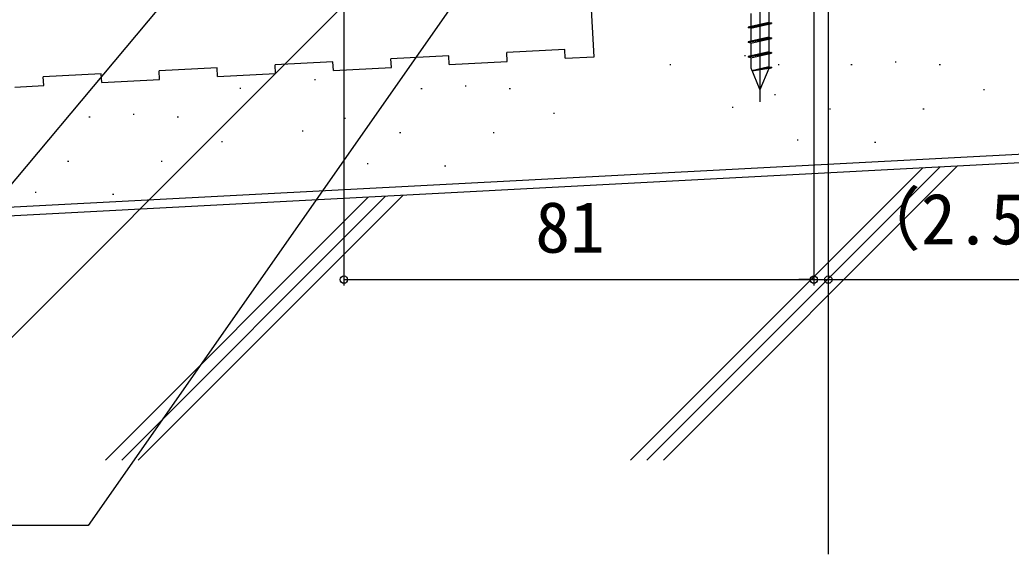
# Model space of a CAD drawing. Units: millimetres, scale not verified. Extents: x -525 to 525, y -783 to 779.
# Drawn here: x -350.6 to -179.7, y -144.1 to -52 of the extents above; entities that cross this region are included whole.
import ezdxf
from ezdxf.enums import TextEntityAlignment as Align

# ---------------------------------------------------------------- set-up
doc = ezdxf.new("R2010")
doc.units = ezdxf.units.MM
doc.header["$LTSCALE"] = 4
for name, color, linetype in [('0-4_YKK_12', 2, 'Continuous'), ('0-5_YKK_13', 4, 'Continuous'), ('0-7_YKK_D', 6, 'Continuous'), ('0-9_YSS_K', 3, 'Continuous'), ('0-A_YSS_KE', 3, 'Continuous')]:
    doc.layers.add(name, color=color, linetype=linetype)
doc.styles.add('ＭＳ ゴシック', font='')
doc.styles.get('ＭＳ ゴシック').set_extended_font_data('MS Gothic')

msp = doc.modelspace()

# ---------------------------------------------------------------- linework, layer by layer
at = {"layer": '0-4_YKK_12'}
msp.add_line((-211.2, 115.742), (-211.2, -144.117), dxfattribs=at)
at = {"layer": '0-5_YKK_13'}
for p, q in [((-223, -9.595), (-223, -66.146)), ((-224.57, -50.943), (-224.57, -53.182)), ((-221.43, -50.239), (-221.43, -52.483)), ((-221.43, -52.483), (-225, -53.277)), ((-224.57, -53.483), (-221, -52.683)), ((-221.43, -52.779), (-221.43, -55.023)), ((-225, -53.277), (-225, -53.401)), ((-224.57, -53.483), (-225, -53.401)), ((-224.57, -53.483), (-224.57, -55.722)), ((-221.43, -55.023), (-225, -55.817)), ((-225, -55.817), (-225, -55.941)), ((-224.57, -56.023), (-225, -55.941)), ((-224.57, -56.023), (-221, -55.223)), ((-224.57, -56.023), (-224.57, -58.262)), ((-221.43, -55.319), (-221.43, -57.563)), ((-221.43, -57.563), (-225, -58.357)), ((-224.57, -58.563), (-221, -57.763)), ((-221.43, -57.859), (-221.43, -60.098)), ((-225, -58.357), (-225, -58.481)), ((-224.57, -58.563), (-225, -58.481)), ((-224.57, -58.563), (-224.57, -60.31)), ((-224.57, -60.31), (-223, -64.1)), ((-221.43, -60.098), (-224.37, -60.791)), ((-221, -60.179), (-224.37, -60.791)), ((-221.471, -60.408), (-224.331, -60.886)), ((-221.471, -60.408), (-223, -64.1)), ((-221.43, -60.098), (-221, -60.179)), ((-221, -60.179), (-221, -60.298))]:
    msp.add_line(p, q, dxfattribs=at)
for points in [[(-221.43, -52.483), (-221, -52.559), (-225, -53.277)], [(-221, -52.559), (-221, -52.683), (-225, -53.401)], [(-221.43, -55.023), (-221, -55.099), (-225, -55.817)], [(-221, -55.099), (-221, -55.223), (-225, -55.941)], [(-221.43, -57.563), (-221, -57.639), (-225, -58.357)], [(-221, -57.639), (-221, -57.763), (-225, -58.481)], [(-221.471, -60.408), (-221, -60.298), (-224.331, -60.886)]]:
    msp.add_lwpolyline(points, dxfattribs=at)
at = {"layer": '0-7_YKK_D'}
for p, q in [((-213.7, -27.5), (-213.7, -97.8)), ((-294.7, -44.5), (-294.7, -97.8)), ((-213.7, -59.739), (-213.7, -97.8)), ((-211.2, -59.739), (-211.2, -97.8)), ((-294.7, -96.8), (-213.7, -96.8)), ((-213.7, -96.8), (-216.25, -96.8)), ((-213.7, -96.8), (-211.2, -96.8)), ((-211.2, -96.8), (-169.986, -96.8))]:
    msp.add_line(p, q, dxfattribs=at)
for points in [[(-264.319, -32.8), (-265.782, -34.889), (-338.802, -139.172), (-405.52, -139.172)], [(-292.968, -47.726), (-294.771, -49.529), (-367.336, -122.094), (-451.48, -122.094)], [(-325, -48.116), (-326.639, -50.07), (-360.78, -90.757), (-454.165, -90.757)]]:
    msp.add_lwpolyline(points, dxfattribs=at)
for centre in [(-294.7, -96.8), (-213.7, -96.8), (-213.7, -96.8), (-211.2, -96.8)]:
    msp.add_circle(centre, 0.637, dxfattribs=at)
at = {"layer": '0-9_YSS_K'}
for p, q in [((-256.641, -57.157), (-266.627, -57.68)), ((-256.563, -58.655), (-256.641, -57.157)), ((-296.586, -59.25), (-306.572, -59.773)), ((-306.494, -61.271), (-306.572, -59.773)), ((-296.508, -60.748), (-296.586, -59.25)), ((-276.614, -58.203), (-286.6, -58.727)), ((-286.521, -60.225), (-286.6, -58.727)), ((-276.535, -59.701), (-276.614, -58.203)), ((-256.563, -58.655), (-251.572, -58.393)), ((-238.539, -59.707), (-238.339, -59.707)), ((-225.668, -58.188), (-225.468, -58.188)), ((-219.853, -59.75), (-219.653, -59.75)), ((-207.305, -59.75), (-207.105, -59.75)), ((-199.69, -59.288), (-199.49, -59.288)), ((-192.074, -59.75), (-191.874, -59.75)), ((-326.467, -62.318), (-326.545, -60.82)), ((-316.48, -61.795), (-306.494, -61.271)), ((-296.508, -60.748), (-286.521, -60.225)), ((-346.439, -63.365), (-346.518, -61.867)), ((-336.453, -62.841), (-326.467, -62.318)), ((-299.779, -62.284), (-299.579, -62.284)), ((-351.432, -63.626), (-346.439, -63.365)), ((-312.65, -63.803), (-312.45, -63.803)), ((-281.416, -63.845), (-281.216, -63.845)), ((-273.801, -63.384), (-273.601, -63.384)), ((-266.185, -63.845), (-265.985, -63.845)), ((-220.485, -64.902), (-220.285, -64.902)), ((-184.459, -64.019), (-184.259, -64.019)), ((-331.033, -68.287), (-330.833, -68.287)), ((-258.57, -68.114), (-258.37, -68.114)), ((-227.79, -67.085), (-227.59, -67.085)), ((-210.997, -67.371), (-210.797, -67.371)), ((-194.882, -67.365), (-194.682, -67.365)), ((-338.648, -68.749), (-338.448, -68.749)), ((-323.418, -68.749), (-323.218, -68.749)), ((-294.596, -68.997), (-294.396, -68.997)), ((-301.901, -71.181), (-301.701, -71.181)), ((-285.108, -71.467), (-284.908, -71.467)), ((-268.993, -71.461), (-268.793, -71.461)), ((-315.802, -73.018), (-315.602, -73.018)), ((-216.593, -72.697), (-216.393, -72.697)), ((-203.228, -73.096), (-203.028, -73.096)), ((-342.34, -76.371), (-342.14, -76.371)), ((-326.225, -76.364), (-326.025, -76.364)), ((-290.704, -76.793), (-290.504, -76.793)), ((-277.339, -77.191), (-277.139, -77.191)), ((-194.979, -77.581), (-245.286, -127.889)), ((-191.994, -77.424), (-242.458, -127.889)), ((-189.009, -77.268), (-239.629, -127.889)), ((-347.936, -81.697), (-347.736, -81.697)), ((-290.494, -82.587), (-335.796, -127.889)), ((-334.571, -82.095), (-334.371, -82.095)), ((-287.509, -82.43), (-332.967, -127.889)), ((-284.524, -82.274), (-330.139, -127.889))]:
    msp.add_line(p, q, dxfattribs=at)
for points in [[(-173.699, -37.8), (-173.699, -76.466), (-364.663, -86.474)], [(-276.535, -59.701), (-266.549, -59.178), (-266.627, -57.68)], [(-336.453, -62.841), (-336.531, -61.343), (-346.518, -61.867)], [(-316.48, -61.795), (-316.559, -60.297), (-326.545, -60.82)]]:
    msp.add_lwpolyline(points, dxfattribs=at)
at = {"layer": '0-A_YSS_KE'}
msp.add_line((-251.572, -58.393), (-252.121, -47.907), dxfattribs=at)
msp.add_lwpolyline([(-175.199, -36.3), (-175.199, -75.042), (-364.742, -84.976)], dxfattribs=at)

# ---------------------------------------------------------------- texts
at = {"layer": '0-7_YKK_D', "style": 'ＭＳ ゴシック'}
for s, p in [('（2.5）', (-207.236, -93.368)), ('81', (-261.7, -94.8))]:
    msp.add_text(s, height=8.798, dxfattribs=at).set_placement(p, align=Align.BOTTOM_LEFT)

doc.saveas('drawing.dxf')
